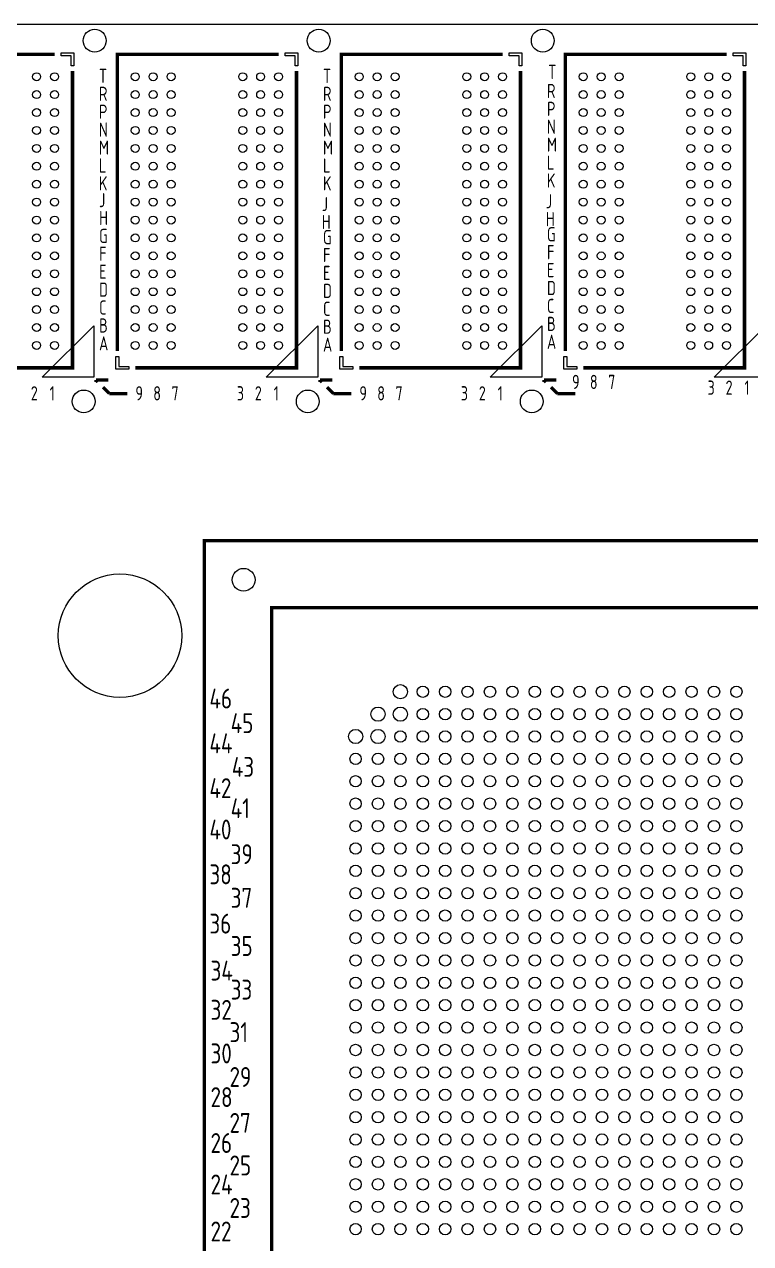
# Model space of a CAD drawing. Header units: millimetres. Extents: x -15 to 227, y -9 to 102.
# Drawn here: x 72.4 to 104.8, y 47.3 to 101.8 of the extents above; entities that cross this region are included whole.
import ezdxf
from ezdxf.enums import TextEntityAlignment as Align

# ---------------------------------------------------------------- set-up
doc = ezdxf.new("R2010")
doc.units = ezdxf.units.MM
doc.header["$LTSCALE"] = 10
for name, color, linetype in [('BG_OUTLINE', 2, 'Continuous'), ('PG_SILKSCREEN_TOP', 3, 'Continuous'), ('PIN_TOP', 4, 'Continuous')]:
    doc.layers.add(name, color=color, linetype=linetype)
doc.styles.get("Standard").update_dxf_attribs({"font": 'isocp.shx', "width": 0.707, "bigfont": 'hztxt.shx'})

msp = doc.modelspace()

# ---------------------------------------------------------------- linework, layer by layer
at = {"layer": 'BG_OUTLINE'}
msp.add_lwpolyline([(224.499932, 101.799898), (-5.500116, 101.799898, 0.414205)], format="xyb", dxfattribs=at)
at = {"layer": 'PG_SILKSCREEN_TOP'}
for points in [[(66.509392, 87.212678, 0.1524, 0.1524, 0), (66.509392, 100.462588, 0.1524, 0.1524, 0), (73.709276, 100.462588, 0.1524, 0.1524, 0)], [(76.510642, 87.212678, 0.1524, 0.1524, 0), (76.510642, 100.462588, 0.1524, 0.1524, 0), (83.710526, 100.462588, 0.1524, 0.1524, 0)], [(86.511892, 87.212678, 0.1524, 0.1524, 0), (86.511892, 100.462588, 0.1524, 0.1524, 0), (93.711776, 100.462588, 0.1524, 0.1524, 0)], [(96.513142, 87.212678, 0.1524, 0.1524, 0), (96.513142, 100.462588, 0.1524, 0.1524, 0), (103.713026, 100.462588, 0.1524, 0.1524, 0)], [(74.509376, 99.712526, 0.1524, 0.1524, 0), (74.509376, 86.462616, 0.1524, 0.1524, 0), (67.309492, 86.462616, 0.1524, 0.1524, 0)], [(84.510626, 99.712526, 0.1524, 0.1524, 0), (84.510626, 86.462616, 0.1524, 0.1524, 0), (77.310742, 86.462616, 0.1524, 0.1524, 0)], [(94.511876, 99.712526, 0.1524, 0.1524, 0), (94.511876, 86.462616, 0.1524, 0.1524, 0), (87.311992, 86.462616, 0.1524, 0.1524, 0)], [(104.513126, 99.712526, 0.1524, 0.1524, 0), (104.513126, 86.462616, 0.1524, 0.1524, 0), (97.313242, 86.462616, 0.1524, 0.1524, 0)], [(75.559412, 85.826092, 0.1524, 0.1524, 0), (75.559412, 85.912706, 0.1524, 0.1524, 0)], [(75.559412, 85.912706, 0.1524, 0.1524, 0), (75.646026, 85.826092, 0.1524, 0.1524, 0)], [(75.559412, 85.912706, 0.1524, 0.1524, 0), (76.109322, 85.912706, 0.1524, 0.1524, 0)], [(75.874118, 85.597746, 0.1524, 0.1524, 0), (76.15936, 85.312504, 0.1524, 0.1524, 0)], [(85.560662, 85.826092, 0.1524, 0.1524, 0), (85.560662, 85.912706, 0.1524, 0.1524, 0)], [(85.560662, 85.912706, 0.1524, 0.1524, 0), (85.647276, 85.826092, 0.1524, 0.1524, 0)], [(85.560662, 85.912706, 0.1524, 0.1524, 0), (86.110572, 85.912706, 0.1524, 0.1524, 0)], [(85.875368, 85.597746, 0.1524, 0.1524, 0), (86.16061, 85.312504, 0.1524, 0.1524, 0)], [(95.561912, 85.826092, 0.1524, 0.1524, 0), (95.561912, 85.912706, 0.1524, 0.1524, 0)], [(95.561912, 85.912706, 0.1524, 0.1524, 0), (95.648526, 85.826092, 0.1524, 0.1524, 0)], [(95.561912, 85.912706, 0.1524, 0.1524, 0), (96.111822, 85.912706, 0.1524, 0.1524, 0)], [(95.876618, 85.597746, 0.1524, 0.1524, 0), (96.16186, 85.312504, 0.1524, 0.1524, 0)], [(76.15936, 85.312504, 0.1524, 0.1524, 0), (76.95946, 85.312504, 0.1524, 0.1524, 0)], [(86.16061, 85.312504, 0.1524, 0.1524, 0), (86.96071, 85.312504, 0.1524, 0.1524, 0)], [(96.16186, 85.312504, 0.1524, 0.1524, 0), (96.96196, 85.312504, 0.1524, 0.1524, 0)]]:
    msp.add_lwpolyline(points, format="xyseb", dxfattribs=at)
for points in [[(75.460098, 88.339676), (75.460098, 86.039706), (73.160128, 86.039706)], [(85.461348, 88.339676), (85.461348, 86.039706), (83.161378, 86.039706)], [(95.462598, 88.339676), (95.462598, 86.039706), (93.162628, 86.039706)], [(105.463848, 88.339676), (105.463848, 86.039706), (103.163878, 86.039706)]]:
    msp.add_lwpolyline(points, close=True, dxfattribs=at)
for points in [[(138.900408, 20.245832, 0.150114, 0.150114, 0), (80.400652, 20.245832, 0.150114, 0.150114, 0), (80.400652, 78.745588, 0.150114, 0.150114, 0), (138.900408, 78.745588, 0.150114, 0.150114, 0)], [(135.900414, 23.245826, 0.150114, 0.150114, 0), (84.900516, 23.245826, 0.150114, 0.150114, 0), (83.400646, 24.745696, 0.150114, 0.150114, 0), (83.400646, 75.745594, 0.150114, 0.150114, 0), (135.900414, 75.745594, 0.150114, 0.150114, 0)]]:
    msp.add_lwpolyline(points, format="xyseb", close=True, dxfattribs=at)
at = {"layer": 'PIN_TOP'}
for points in [[(74.001376, 100.399088), (74.001376, 100.526088), (74.572876, 100.526088), (74.572876, 99.954588), (74.445876, 99.954588), (74.445876, 100.399088)], [(84.002626, 100.399088), (84.002626, 100.526088), (84.574126, 100.526088), (84.574126, 99.954588), (84.447126, 99.954588), (84.447126, 100.399088)], [(94.003876, 100.399088), (94.003876, 100.526088), (94.575376, 100.526088), (94.575376, 99.954588), (94.448376, 99.954588), (94.448376, 100.399088)], [(104.005126, 100.399088), (104.005126, 100.526088), (104.576626, 100.526088), (104.576626, 99.954588), (104.449626, 99.954588), (104.449626, 100.399088)], [(77.018642, 86.526116), (77.018642, 86.399116), (76.447142, 86.399116), (76.447142, 86.970616), (76.574142, 86.970616), (76.574142, 86.526116)], [(87.019892, 86.526116), (87.019892, 86.399116), (86.448392, 86.399116), (86.448392, 86.970616), (86.575392, 86.970616), (86.575392, 86.526116)], [(97.021142, 86.526116), (97.021142, 86.399116), (96.449642, 86.399116), (96.449642, 86.970616), (96.576642, 86.970616), (96.576642, 86.526116)]]:
    msp.add_lwpolyline(points, close=True, dxfattribs=at)
for centre, radius in [((75.5015, 101.073712), 0.508), ((85.50275, 101.073712), 0.508), ((95.504, 101.073712), 0.508), ((72.90943, 99.46259), 0.1778), ((73.709276, 99.46259), 0.1778), ((77.310742, 99.46259), 0.1778), ((78.110588, 99.46259), 0.1778), ((78.910688, 99.46259), 0.1778), ((82.11058, 99.46259), 0.1778), ((82.91068, 99.46259), 0.1778), ((83.710526, 99.46259), 0.1778), ((87.311992, 99.46259), 0.1778), ((88.111838, 99.46259), 0.1778), ((88.911938, 99.46259), 0.1778), ((92.11183, 99.46259), 0.1778), ((92.91193, 99.46259), 0.1778), ((93.711776, 99.46259), 0.1778), ((97.313242, 99.46259), 0.1778), ((98.113088, 99.46259), 0.1778), ((98.913188, 99.46259), 0.1778), ((102.11308, 99.46259), 0.1778), ((102.91318, 99.46259), 0.1778), ((103.713026, 99.46259), 0.1778), ((72.90943, 98.66249), 0.1778), ((73.709276, 98.66249), 0.1778), ((77.310742, 98.66249), 0.1778), ((78.110588, 98.66249), 0.1778), ((78.910688, 98.66249), 0.1778), ((82.11058, 98.66249), 0.1778), ((82.91068, 98.66249), 0.1778), ((83.710526, 98.66249), 0.1778), ((87.311992, 98.66249), 0.1778), ((88.111838, 98.66249), 0.1778), ((88.911938, 98.66249), 0.1778), ((92.11183, 98.66249), 0.1778), ((92.91193, 98.66249), 0.1778), ((93.711776, 98.66249), 0.1778), ((97.313242, 98.66249), 0.1778), ((98.113088, 98.66249), 0.1778), ((98.913188, 98.66249), 0.1778), ((102.11308, 98.66249), 0.1778), ((102.91318, 98.66249), 0.1778), ((103.713026, 98.66249), 0.1778), ((72.90943, 97.862644), 0.1778), ((73.709276, 97.862644), 0.1778), ((77.310742, 97.862644), 0.1778), ((78.110588, 97.862644), 0.1778), ((78.910688, 97.862644), 0.1778), ((82.11058, 97.862644), 0.1778), ((82.91068, 97.862644), 0.1778), ((83.710526, 97.862644), 0.1778), ((87.311992, 97.862644), 0.1778), ((88.111838, 97.862644), 0.1778), ((88.911938, 97.862644), 0.1778), ((92.11183, 97.862644), 0.1778), ((92.91193, 97.862644), 0.1778), ((93.711776, 97.862644), 0.1778), ((97.313242, 97.862644), 0.1778), ((98.113088, 97.862644), 0.1778), ((98.913188, 97.862644), 0.1778), ((102.11308, 97.862644), 0.1778), ((102.91318, 97.862644), 0.1778), ((103.713026, 97.862644), 0.1778), ((72.90943, 97.062544), 0.1778), ((73.709276, 97.062544), 0.1778), ((77.310742, 97.062544), 0.1778), ((78.110588, 97.062544), 0.1778), ((78.910688, 97.062544), 0.1778), ((82.11058, 97.062544), 0.1778), ((82.91068, 97.062544), 0.1778), ((83.710526, 97.062544), 0.1778), ((87.311992, 97.062544), 0.1778), ((88.111838, 97.062544), 0.1778), ((88.911938, 97.062544), 0.1778), ((92.11183, 97.062544), 0.1778), ((92.91193, 97.062544), 0.1778), ((93.711776, 97.062544), 0.1778), ((97.313242, 97.062544), 0.1778), ((98.113088, 97.062544), 0.1778), ((98.913188, 97.062544), 0.1778), ((102.11308, 97.062544), 0.1778), ((102.91318, 97.062544), 0.1778), ((103.713026, 97.062544), 0.1778), ((72.90943, 96.262698), 0.1778), ((73.709276, 96.262698), 0.1778), ((77.310742, 96.262698), 0.1778), ((78.110588, 96.262698), 0.1778), ((78.910688, 96.262698), 0.1778), ((82.11058, 96.262698), 0.1778), ((82.91068, 96.262698), 0.1778), ((83.710526, 96.262698), 0.1778), ((87.311992, 96.262698), 0.1778), ((88.111838, 96.262698), 0.1778), ((88.911938, 96.262698), 0.1778), ((92.11183, 96.262698), 0.1778), ((92.91193, 96.262698), 0.1778), ((93.711776, 96.262698), 0.1778), ((97.313242, 96.262698), 0.1778), ((98.113088, 96.262698), 0.1778), ((98.913188, 96.262698), 0.1778), ((102.11308, 96.262698), 0.1778), ((102.91318, 96.262698), 0.1778), ((103.713026, 96.262698), 0.1778), ((72.90943, 95.462598), 0.1778), ((73.709276, 95.462598), 0.1778), ((77.310742, 95.462598), 0.1778), ((78.110588, 95.462598), 0.1778), ((78.910688, 95.462598), 0.1778), ((82.11058, 95.462598), 0.1778), ((82.91068, 95.462598), 0.1778), ((83.710526, 95.462598), 0.1778), ((87.311992, 95.462598), 0.1778), ((88.111838, 95.462598), 0.1778), ((88.911938, 95.462598), 0.1778), ((92.11183, 95.462598), 0.1778), ((92.91193, 95.462598), 0.1778), ((93.711776, 95.462598), 0.1778), ((97.313242, 95.462598), 0.1778), ((98.113088, 95.462598), 0.1778), ((98.913188, 95.462598), 0.1778), ((102.11308, 95.462598), 0.1778), ((102.91318, 95.462598), 0.1778), ((103.713026, 95.462598), 0.1778), ((72.90943, 94.662498), 0.1778), ((73.709276, 94.662498), 0.1778), ((77.310742, 94.662498), 0.1778), ((78.110588, 94.662498), 0.1778), ((78.910688, 94.662498), 0.1778), ((82.11058, 94.662498), 0.1778), ((82.91068, 94.662498), 0.1778), ((83.710526, 94.662498), 0.1778), ((87.311992, 94.662498), 0.1778), ((88.111838, 94.662498), 0.1778), ((88.911938, 94.662498), 0.1778), ((92.11183, 94.662498), 0.1778), ((92.91193, 94.662498), 0.1778), ((93.711776, 94.662498), 0.1778), ((97.313242, 94.662498), 0.1778), ((98.113088, 94.662498), 0.1778), ((98.913188, 94.662498), 0.1778), ((102.11308, 94.662498), 0.1778), ((102.91318, 94.662498), 0.1778), ((103.713026, 94.662498), 0.1778), ((72.90943, 93.862652), 0.1778), ((73.709276, 93.862652), 0.1778), ((77.310742, 93.862652), 0.1778), ((78.110588, 93.862652), 0.1778), ((78.910688, 93.862652), 0.1778), ((82.11058, 93.862652), 0.1778), ((82.91068, 93.862652), 0.1778), ((83.710526, 93.862652), 0.1778), ((87.311992, 93.862652), 0.1778), ((88.111838, 93.862652), 0.1778), ((88.911938, 93.862652), 0.1778), ((92.11183, 93.862652), 0.1778), ((92.91193, 93.862652), 0.1778), ((93.711776, 93.862652), 0.1778), ((97.313242, 93.862652), 0.1778), ((98.113088, 93.862652), 0.1778), ((98.913188, 93.862652), 0.1778), ((102.11308, 93.862652), 0.1778), ((102.91318, 93.862652), 0.1778), ((103.713026, 93.862652), 0.1778), ((72.90943, 93.062552), 0.1778), ((73.709276, 93.062552), 0.1778), ((77.310742, 93.062552), 0.1778), ((78.110588, 93.062552), 0.1778), ((78.910688, 93.062552), 0.1778), ((82.11058, 93.062552), 0.1778), ((82.91068, 93.062552), 0.1778), ((83.710526, 93.062552), 0.1778), ((87.311992, 93.062552), 0.1778), ((88.111838, 93.062552), 0.1778), ((88.911938, 93.062552), 0.1778), ((92.11183, 93.062552), 0.1778), ((92.91193, 93.062552), 0.1778), ((93.711776, 93.062552), 0.1778), ((97.313242, 93.062552), 0.1778), ((98.113088, 93.062552), 0.1778), ((98.913188, 93.062552), 0.1778), ((102.11308, 93.062552), 0.1778), ((102.91318, 93.062552), 0.1778), ((103.713026, 93.062552), 0.1778), ((72.90943, 92.262706), 0.1778), ((73.709276, 92.262706), 0.1778), ((77.310742, 92.262706), 0.1778), ((78.110588, 92.262706), 0.1778), ((78.910688, 92.262706), 0.1778), ((82.11058, 92.262706), 0.1778), ((82.91068, 92.262706), 0.1778), ((83.710526, 92.262706), 0.1778), ((87.311992, 92.262706), 0.1778), ((88.111838, 92.262706), 0.1778), ((88.911938, 92.262706), 0.1778), ((92.11183, 92.262706), 0.1778), ((92.91193, 92.262706), 0.1778), ((93.711776, 92.262706), 0.1778), ((97.313242, 92.262706), 0.1778), ((98.113088, 92.262706), 0.1778), ((98.913188, 92.262706), 0.1778), ((102.11308, 92.262706), 0.1778), ((102.91318, 92.262706), 0.1778), ((103.713026, 92.262706), 0.1778), ((72.90943, 91.462606), 0.1778), ((73.709276, 91.462606), 0.1778), ((77.310742, 91.462606), 0.1778), ((78.110588, 91.462606), 0.1778), ((78.910688, 91.462606), 0.1778), ((82.11058, 91.462606), 0.1778), ((82.91068, 91.462606), 0.1778), ((83.710526, 91.462606), 0.1778), ((87.311992, 91.462606), 0.1778), ((88.111838, 91.462606), 0.1778), ((88.911938, 91.462606), 0.1778), ((92.11183, 91.462606), 0.1778), ((92.91193, 91.462606), 0.1778), ((93.711776, 91.462606), 0.1778), ((97.313242, 91.462606), 0.1778), ((98.113088, 91.462606), 0.1778), ((98.913188, 91.462606), 0.1778), ((102.11308, 91.462606), 0.1778), ((102.91318, 91.462606), 0.1778), ((103.713026, 91.462606), 0.1778), ((72.90943, 90.662506), 0.1778), ((73.709276, 90.662506), 0.1778), ((77.310742, 90.662506), 0.1778), ((78.110588, 90.662506), 0.1778), ((78.910688, 90.662506), 0.1778), ((82.11058, 90.662506), 0.1778), ((82.91068, 90.662506), 0.1778), ((83.710526, 90.662506), 0.1778), ((87.311992, 90.662506), 0.1778), ((88.111838, 90.662506), 0.1778), ((88.911938, 90.662506), 0.1778), ((92.11183, 90.662506), 0.1778), ((92.91193, 90.662506), 0.1778), ((93.711776, 90.662506), 0.1778), ((97.313242, 90.662506), 0.1778), ((98.113088, 90.662506), 0.1778), ((98.913188, 90.662506), 0.1778), ((102.11308, 90.662506), 0.1778), ((102.91318, 90.662506), 0.1778), ((103.713026, 90.662506), 0.1778), ((72.90943, 89.86266), 0.1778), ((73.709276, 89.86266), 0.1778), ((77.310742, 89.86266), 0.1778), ((78.110588, 89.86266), 0.1778), ((78.910688, 89.86266), 0.1778), ((82.11058, 89.86266), 0.1778), ((82.91068, 89.86266), 0.1778), ((83.710526, 89.86266), 0.1778), ((87.311992, 89.86266), 0.1778), ((88.111838, 89.86266), 0.1778), ((88.911938, 89.86266), 0.1778), ((92.11183, 89.86266), 0.1778), ((92.91193, 89.86266), 0.1778), ((93.711776, 89.86266), 0.1778), ((97.313242, 89.86266), 0.1778), ((98.113088, 89.86266), 0.1778), ((98.913188, 89.86266), 0.1778), ((102.11308, 89.86266), 0.1778), ((102.91318, 89.86266), 0.1778), ((103.713026, 89.86266), 0.1778), ((72.90943, 89.06256), 0.1778), ((73.709276, 89.06256), 0.1778), ((77.310742, 89.06256), 0.1778), ((78.110588, 89.06256), 0.1778), ((78.910688, 89.06256), 0.1778), ((82.11058, 89.06256), 0.1778), ((82.91068, 89.06256), 0.1778), ((83.710526, 89.06256), 0.1778), ((87.311992, 89.06256), 0.1778), ((88.111838, 89.06256), 0.1778), ((88.911938, 89.06256), 0.1778), ((92.11183, 89.06256), 0.1778), ((92.91193, 89.06256), 0.1778), ((93.711776, 89.06256), 0.1778), ((97.313242, 89.06256), 0.1778), ((98.113088, 89.06256), 0.1778), ((98.913188, 89.06256), 0.1778), ((102.11308, 89.06256), 0.1778), ((102.91318, 89.06256), 0.1778), ((103.713026, 89.06256), 0.1778), ((72.90943, 88.262714), 0.1778), ((73.709276, 88.262714), 0.1778), ((77.310742, 88.262714), 0.1778), ((78.110588, 88.262714), 0.1778), ((78.910688, 88.262714), 0.1778), ((82.11058, 88.262714), 0.1778), ((82.91068, 88.262714), 0.1778), ((83.710526, 88.262714), 0.1778), ((87.311992, 88.262714), 0.1778), ((88.111838, 88.262714), 0.1778), ((88.911938, 88.262714), 0.1778), ((92.11183, 88.262714), 0.1778), ((92.91193, 88.262714), 0.1778), ((93.711776, 88.262714), 0.1778), ((97.313242, 88.262714), 0.1778), ((98.113088, 88.262714), 0.1778), ((98.913188, 88.262714), 0.1778), ((102.11308, 88.262714), 0.1778), ((102.91318, 88.262714), 0.1778), ((103.713026, 88.262714), 0.1778), ((72.90943, 87.462614), 0.1778), ((73.709276, 87.462614), 0.1778), ((77.310742, 87.462614), 0.1778), ((78.110588, 87.462614), 0.1778), ((78.910688, 87.462614), 0.1778), ((82.11058, 87.462614), 0.1778), ((82.91068, 87.462614), 0.1778), ((83.710526, 87.462614), 0.1778), ((87.311992, 87.462614), 0.1778), ((88.111838, 87.462614), 0.1778), ((88.911938, 87.462614), 0.1778), ((92.11183, 87.462614), 0.1778), ((92.91193, 87.462614), 0.1778), ((93.711776, 87.462614), 0.1778), ((97.313242, 87.462614), 0.1778), ((98.113088, 87.462614), 0.1778), ((98.913188, 87.462614), 0.1778), ((102.11308, 87.462614), 0.1778), ((102.91318, 87.462614), 0.1778), ((103.713026, 87.462614), 0.1778), ((75.010518, 84.962492), 0.508), ((85.011768, 84.962492), 0.508), ((95.013018, 84.962492), 0.508), ((82.150458, 76.995782), 0.508), ((76.629768, 74.499978), 2.7559), ((89.150444, 71.995792), 0.3175), ((90.150442, 71.995792), 0.254), ((91.15044, 71.995792), 0.254), ((92.150438, 71.995792), 0.254), ((93.150436, 71.995792), 0.254), ((94.150434, 71.995792), 0.254), ((95.150432, 71.995792), 0.254), ((96.15043, 71.995792), 0.254), ((97.150428, 71.995792), 0.254), ((98.150426, 71.995792), 0.254), ((99.150424, 71.995792), 0.254), ((100.150422, 71.995792), 0.254), ((101.15042, 71.995792), 0.254), ((102.150418, 71.995792), 0.254), ((103.150416, 71.995792), 0.254), ((104.150414, 71.995792), 0.254), ((88.150446, 70.995794), 0.3175), ((89.150444, 70.995794), 0.3175), ((90.150442, 70.995794), 0.254), ((91.15044, 70.995794), 0.254), ((92.150438, 70.995794), 0.254), ((93.150436, 70.995794), 0.254), ((94.150434, 70.995794), 0.254), ((95.150432, 70.995794), 0.254), ((96.15043, 70.995794), 0.254), ((97.150428, 70.995794), 0.254), ((98.150426, 70.995794), 0.254), ((99.150424, 70.995794), 0.254), ((100.150422, 70.995794), 0.254), ((101.15042, 70.995794), 0.254), ((102.150418, 70.995794), 0.254), ((103.150416, 70.995794), 0.254), ((104.150414, 70.995794), 0.254), ((87.150448, 69.995796), 0.3175), ((88.150446, 69.995796), 0.3175), ((89.150444, 69.995796), 0.254), ((90.150442, 69.995796), 0.254), ((91.15044, 69.995796), 0.254), ((92.150438, 69.995796), 0.254), ((93.150436, 69.995796), 0.254), ((94.150434, 69.995796), 0.254), ((95.150432, 69.995796), 0.254), ((96.15043, 69.995796), 0.254), ((97.150428, 69.995796), 0.254), ((98.150426, 69.995796), 0.254), ((99.150424, 69.995796), 0.254), ((100.150422, 69.995796), 0.254), ((101.15042, 69.995796), 0.254), ((102.150418, 69.995796), 0.254), ((103.150416, 69.995796), 0.254), ((104.150414, 69.995796), 0.254), ((87.150448, 68.995798), 0.254), ((88.150446, 68.995798), 0.254), ((89.150444, 68.995798), 0.254), ((90.150442, 68.995798), 0.254), ((91.15044, 68.995798), 0.254), ((92.150438, 68.995798), 0.254), ((93.150436, 68.995798), 0.254), ((94.150434, 68.995798), 0.254), ((95.150432, 68.995798), 0.254), ((96.15043, 68.995798), 0.254), ((97.150428, 68.995798), 0.254), ((98.150426, 68.995798), 0.254), ((99.150424, 68.995798), 0.254), ((100.150422, 68.995798), 0.254), ((101.15042, 68.995798), 0.254), ((102.150418, 68.995798), 0.254), ((103.150416, 68.995798), 0.254), ((104.150414, 68.995798), 0.254), ((87.150448, 67.9958), 0.254), ((88.150446, 67.9958), 0.254), ((89.150444, 67.9958), 0.254), ((90.150442, 67.9958), 0.254), ((91.15044, 67.9958), 0.254), ((92.150438, 67.9958), 0.254), ((93.150436, 67.9958), 0.254), ((94.150434, 67.9958), 0.254), ((95.150432, 67.9958), 0.254), ((96.15043, 67.9958), 0.254), ((97.150428, 67.9958), 0.254), ((98.150426, 67.9958), 0.254), ((99.150424, 67.9958), 0.254), ((100.150422, 67.9958), 0.254), ((101.15042, 67.9958), 0.254), ((102.150418, 67.9958), 0.254), ((103.150416, 67.9958), 0.254), ((104.150414, 67.9958), 0.254), ((87.150448, 66.995802), 0.254), ((88.150446, 66.995802), 0.254), ((89.150444, 66.995802), 0.254), ((90.150442, 66.995802), 0.254), ((91.15044, 66.995802), 0.254), ((92.150438, 66.995802), 0.254), ((93.150436, 66.995802), 0.254), ((94.150434, 66.995802), 0.254), ((95.150432, 66.995802), 0.254), ((96.15043, 66.995802), 0.254), ((97.150428, 66.995802), 0.254), ((98.150426, 66.995802), 0.254), ((99.150424, 66.995802), 0.254), ((100.150422, 66.995802), 0.254), ((101.15042, 66.995802), 0.254), ((102.150418, 66.995802), 0.254), ((103.150416, 66.995802), 0.254), ((104.150414, 66.995802), 0.254), ((87.150448, 65.995804), 0.254), ((88.150446, 65.995804), 0.254), ((89.150444, 65.995804), 0.254), ((90.150442, 65.995804), 0.254), ((91.15044, 65.995804), 0.254), ((92.150438, 65.995804), 0.254), ((93.150436, 65.995804), 0.254), ((94.150434, 65.995804), 0.254), ((95.150432, 65.995804), 0.254), ((96.15043, 65.995804), 0.254), ((97.150428, 65.995804), 0.254), ((98.150426, 65.995804), 0.254), ((99.150424, 65.995804), 0.254), ((100.150422, 65.995804), 0.254), ((101.15042, 65.995804), 0.254), ((102.150418, 65.995804), 0.254), ((103.150416, 65.995804), 0.254), ((104.150414, 65.995804), 0.254), ((87.150448, 64.995806), 0.254), ((88.150446, 64.995806), 0.254), ((89.150444, 64.995806), 0.254), ((90.150442, 64.995806), 0.254), ((91.15044, 64.995806), 0.254), ((92.150438, 64.995806), 0.254), ((93.150436, 64.995806), 0.254), ((94.150434, 64.995806), 0.254), ((95.150432, 64.995806), 0.254), ((96.15043, 64.995806), 0.254), ((97.150428, 64.995806), 0.254), ((98.150426, 64.995806), 0.254), ((99.150424, 64.995806), 0.254), ((100.150422, 64.995806), 0.254), ((101.15042, 64.995806), 0.254), ((102.150418, 64.995806), 0.254), ((103.150416, 64.995806), 0.254), ((104.150414, 64.995806), 0.254), ((87.150448, 63.995808), 0.254), ((88.150446, 63.995808), 0.254), ((89.150444, 63.995808), 0.254), ((90.150442, 63.995808), 0.254), ((91.15044, 63.995808), 0.254), ((92.150438, 63.995808), 0.254), ((93.150436, 63.995808), 0.254), ((94.150434, 63.995808), 0.254), ((95.150432, 63.995808), 0.254), ((96.15043, 63.995808), 0.254), ((97.150428, 63.995808), 0.254), ((98.150426, 63.995808), 0.254), ((99.150424, 63.995808), 0.254), ((100.150422, 63.995808), 0.254), ((101.15042, 63.995808), 0.254), ((102.150418, 63.995808), 0.254), ((103.150416, 63.995808), 0.254), ((104.150414, 63.995808), 0.254), ((87.150448, 62.99581), 0.254), ((88.150446, 62.99581), 0.254), ((89.150444, 62.99581), 0.254), ((90.150442, 62.99581), 0.254), ((91.15044, 62.99581), 0.254), ((92.150438, 62.99581), 0.254), ((93.150436, 62.99581), 0.254), ((94.150434, 62.99581), 0.254), ((95.150432, 62.99581), 0.254), ((96.15043, 62.99581), 0.254), ((97.150428, 62.99581), 0.254), ((98.150426, 62.99581), 0.254), ((99.150424, 62.99581), 0.254), ((100.150422, 62.99581), 0.254), ((101.15042, 62.99581), 0.254), ((102.150418, 62.99581), 0.254), ((103.150416, 62.99581), 0.254), ((104.150414, 62.99581), 0.254), ((87.150448, 61.995812), 0.254), ((88.150446, 61.995812), 0.254), ((89.150444, 61.995812), 0.254), ((90.150442, 61.995812), 0.254), ((91.15044, 61.995812), 0.254), ((92.150438, 61.995812), 0.254), ((93.150436, 61.995812), 0.254), ((94.150434, 61.995812), 0.254), ((95.150432, 61.995812), 0.254), ((96.15043, 61.995812), 0.254), ((97.150428, 61.995812), 0.254), ((98.150426, 61.995812), 0.254), ((99.150424, 61.995812), 0.254), ((100.150422, 61.995812), 0.254), ((101.15042, 61.995812), 0.254), ((102.150418, 61.995812), 0.254), ((103.150416, 61.995812), 0.254), ((104.150414, 61.995812), 0.254), ((87.150448, 60.995814), 0.254), ((88.150446, 60.995814), 0.254), ((89.150444, 60.995814), 0.254), ((90.150442, 60.995814), 0.254), ((91.15044, 60.995814), 0.254), ((92.150438, 60.995814), 0.254), ((93.150436, 60.995814), 0.254), ((94.150434, 60.995814), 0.254), ((95.150432, 60.995814), 0.254), ((96.15043, 60.995814), 0.254), ((97.150428, 60.995814), 0.254), ((98.150426, 60.995814), 0.254), ((99.150424, 60.995814), 0.254), ((100.150422, 60.995814), 0.254), ((101.15042, 60.995814), 0.254), ((102.150418, 60.995814), 0.254), ((103.150416, 60.995814), 0.254), ((104.150414, 60.995814), 0.254), ((87.150448, 59.995816), 0.254), ((88.150446, 59.995816), 0.254), ((89.150444, 59.995816), 0.254), ((90.150442, 59.995816), 0.254), ((91.15044, 59.995816), 0.254), ((92.150438, 59.995816), 0.254), ((93.150436, 59.995816), 0.254), ((94.150434, 59.995816), 0.254), ((95.150432, 59.995816), 0.254), ((96.15043, 59.995816), 0.254), ((97.150428, 59.995816), 0.254), ((98.150426, 59.995816), 0.254), ((99.150424, 59.995816), 0.254), ((100.150422, 59.995816), 0.254), ((101.15042, 59.995816), 0.254), ((102.150418, 59.995816), 0.254), ((103.150416, 59.995816), 0.254), ((104.150414, 59.995816), 0.254), ((87.150448, 58.995818), 0.254), ((88.150446, 58.995818), 0.254), ((89.150444, 58.995818), 0.254), ((90.150442, 58.995818), 0.254), ((91.15044, 58.995818), 0.254), ((92.150438, 58.995818), 0.254), ((93.150436, 58.995818), 0.254), ((94.150434, 58.995818), 0.254), ((95.150432, 58.995818), 0.254), ((96.15043, 58.995818), 0.254), ((97.150428, 58.995818), 0.254), ((98.150426, 58.995818), 0.254), ((99.150424, 58.995818), 0.254), ((100.150422, 58.995818), 0.254), ((101.15042, 58.995818), 0.254), ((102.150418, 58.995818), 0.254), ((103.150416, 58.995818), 0.254), ((104.150414, 58.995818), 0.254), ((87.150448, 57.99582), 0.254), ((88.150446, 57.99582), 0.254), ((89.150444, 57.99582), 0.254), ((90.150442, 57.99582), 0.254), ((91.15044, 57.99582), 0.254), ((92.150438, 57.99582), 0.254), ((93.150436, 57.99582), 0.254), ((94.150434, 57.99582), 0.254), ((95.150432, 57.99582), 0.254), ((96.15043, 57.99582), 0.254), ((97.150428, 57.99582), 0.254), ((98.150426, 57.99582), 0.254), ((99.150424, 57.99582), 0.254), ((100.150422, 57.99582), 0.254), ((101.15042, 57.99582), 0.254), ((102.150418, 57.99582), 0.254), ((103.150416, 57.99582), 0.254), ((104.150414, 57.99582), 0.254), ((87.150448, 56.995822), 0.254), ((88.150446, 56.995822), 0.254), ((89.150444, 56.995822), 0.254), ((90.150442, 56.995822), 0.254), ((91.15044, 56.995822), 0.254), ((92.150438, 56.995822), 0.254), ((93.150436, 56.995822), 0.254), ((94.150434, 56.995822), 0.254), ((95.150432, 56.995822), 0.254), ((96.15043, 56.995822), 0.254), ((97.150428, 56.995822), 0.254), ((98.150426, 56.995822), 0.254), ((99.150424, 56.995822), 0.254), ((100.150422, 56.995822), 0.254), ((101.15042, 56.995822), 0.254), ((102.150418, 56.995822), 0.254), ((103.150416, 56.995822), 0.254), ((104.150414, 56.995822), 0.254), ((87.150448, 55.995824), 0.254), ((88.150446, 55.995824), 0.254), ((89.150444, 55.995824), 0.254), ((90.150442, 55.995824), 0.254), ((91.15044, 55.995824), 0.254), ((92.150438, 55.995824), 0.254), ((93.150436, 55.995824), 0.254), ((94.150434, 55.995824), 0.254), ((95.150432, 55.995824), 0.254), ((96.15043, 55.995824), 0.254), ((97.150428, 55.995824), 0.254), ((98.150426, 55.995824), 0.254), ((99.150424, 55.995824), 0.254), ((100.150422, 55.995824), 0.254), ((101.15042, 55.995824), 0.254), ((102.150418, 55.995824), 0.254), ((103.150416, 55.995824), 0.254), ((104.150414, 55.995824), 0.254), ((87.150448, 54.995826), 0.254), ((88.150446, 54.995826), 0.254), ((89.150444, 54.995826), 0.254), ((90.150442, 54.995826), 0.254), ((91.15044, 54.995826), 0.254), ((92.150438, 54.995826), 0.254), ((93.150436, 54.995826), 0.254), ((94.150434, 54.995826), 0.254), ((95.150432, 54.995826), 0.254), ((96.15043, 54.995826), 0.254), ((97.150428, 54.995826), 0.254), ((98.150426, 54.995826), 0.254), ((99.150424, 54.995826), 0.254), ((100.150422, 54.995826), 0.254), ((101.15042, 54.995826), 0.254), ((102.150418, 54.995826), 0.254), ((103.150416, 54.995826), 0.254), ((104.150414, 54.995826), 0.254), ((87.150448, 53.995828), 0.254), ((88.150446, 53.995828), 0.254), ((89.150444, 53.995828), 0.254), ((90.150442, 53.995828), 0.254), ((91.15044, 53.995828), 0.254), ((92.150438, 53.995828), 0.254), ((93.150436, 53.995828), 0.254), ((94.150434, 53.995828), 0.254), ((95.150432, 53.995828), 0.254), ((96.15043, 53.995828), 0.254), ((97.150428, 53.995828), 0.254), ((98.150426, 53.995828), 0.254), ((99.150424, 53.995828), 0.254), ((100.150422, 53.995828), 0.254), ((101.15042, 53.995828), 0.254), ((102.150418, 53.995828), 0.254), ((103.150416, 53.995828), 0.254), ((104.150414, 53.995828), 0.254), ((87.150448, 52.99583), 0.254), ((88.150446, 52.99583), 0.254), ((89.150444, 52.99583), 0.254), ((90.150442, 52.99583), 0.254), ((91.15044, 52.99583), 0.254), ((92.150438, 52.99583), 0.254), ((93.150436, 52.99583), 0.254), ((94.150434, 52.99583), 0.254), ((95.150432, 52.99583), 0.254), ((96.15043, 52.99583), 0.254), ((97.150428, 52.99583), 0.254), ((98.150426, 52.99583), 0.254), ((99.150424, 52.99583), 0.254), ((100.150422, 52.99583), 0.254), ((101.15042, 52.99583), 0.254), ((102.150418, 52.99583), 0.254), ((103.150416, 52.99583), 0.254), ((104.150414, 52.99583), 0.254), ((87.150448, 51.995832), 0.254), ((88.150446, 51.995832), 0.254), ((89.150444, 51.995832), 0.254), ((90.150442, 51.995832), 0.254), ((91.15044, 51.995832), 0.254), ((92.150438, 51.995832), 0.254), ((93.150436, 51.995832), 0.254), ((94.150434, 51.995832), 0.254), ((95.150432, 51.995832), 0.254), ((96.15043, 51.995832), 0.254), ((97.150428, 51.995832), 0.254), ((98.150426, 51.995832), 0.254), ((99.150424, 51.995832), 0.254), ((100.150422, 51.995832), 0.254), ((101.15042, 51.995832), 0.254), ((102.150418, 51.995832), 0.254), ((103.150416, 51.995832), 0.254), ((104.150414, 51.995832), 0.254), ((87.150448, 50.995834), 0.254), ((88.150446, 50.995834), 0.254), ((89.150444, 50.995834), 0.254), ((90.150442, 50.995834), 0.254), ((91.15044, 50.995834), 0.254), ((92.150438, 50.995834), 0.254), ((93.150436, 50.995834), 0.254), ((94.150434, 50.995834), 0.254), ((95.150432, 50.995834), 0.254), ((96.15043, 50.995834), 0.254), ((97.150428, 50.995834), 0.254), ((98.150426, 50.995834), 0.254), ((99.150424, 50.995834), 0.254), ((100.150422, 50.995834), 0.254), ((101.15042, 50.995834), 0.254), ((102.150418, 50.995834), 0.254), ((103.150416, 50.995834), 0.254), ((104.150414, 50.995834), 0.254), ((87.150448, 49.995836), 0.254), ((88.150446, 49.995836), 0.254), ((89.150444, 49.995836), 0.254), ((90.150442, 49.995836), 0.254), ((91.15044, 49.995836), 0.254), ((92.150438, 49.995836), 0.254), ((93.150436, 49.995836), 0.254), ((94.150434, 49.995836), 0.254), ((95.150432, 49.995836), 0.254), ((96.15043, 49.995836), 0.254), ((97.150428, 49.995836), 0.254), ((98.150426, 49.995836), 0.254), ((99.150424, 49.995836), 0.254), ((100.150422, 49.995836), 0.254), ((101.15042, 49.995836), 0.254), ((102.150418, 49.995836), 0.254), ((103.150416, 49.995836), 0.254), ((104.150414, 49.995836), 0.254), ((87.150448, 48.995584), 0.254), ((88.150446, 48.995584), 0.254), ((89.150444, 48.995584), 0.254), ((90.150442, 48.995584), 0.254), ((91.15044, 48.995584), 0.254), ((92.150438, 48.995584), 0.254), ((93.150436, 48.995584), 0.254), ((94.150434, 48.995584), 0.254), ((95.150432, 48.995584), 0.254), ((96.15043, 48.995584), 0.254), ((97.150428, 48.995584), 0.254), ((98.150426, 48.995584), 0.254), ((99.150424, 48.995584), 0.254), ((100.150422, 48.995584), 0.254), ((101.15042, 48.995584), 0.254), ((102.150418, 48.995584), 0.254), ((103.150416, 48.995584), 0.254), ((104.150414, 48.995584), 0.254), ((87.150448, 47.995586), 0.254), ((88.150446, 47.995586), 0.254), ((89.150444, 47.995586), 0.254), ((90.150442, 47.995586), 0.254), ((91.15044, 47.995586), 0.254), ((92.150438, 47.995586), 0.254), ((93.150436, 47.995586), 0.254), ((94.150434, 47.995586), 0.254), ((95.150432, 47.995586), 0.254), ((96.15043, 47.995586), 0.254), ((97.150428, 47.995586), 0.254), ((98.150426, 47.995586), 0.254), ((99.150424, 47.995586), 0.254), ((100.150422, 47.995586), 0.254), ((101.15042, 47.995586), 0.254), ((102.150418, 47.995586), 0.254), ((103.150416, 47.995586), 0.254), ((104.150414, 47.995586), 0.254)]:
    msp.add_circle(centre, radius, dxfattribs=at)

# ---------------------------------------------------------------- texts
at = {"layer": 'PG_SILKSCREEN_TOP'}
for s, height, width, p in [('T', 0.635, 0.8, (75.692508, 99.181412)), ('T', 0.635, 0.8, (85.695028, 99.181412)), ('T', 0.635, 0.8, (95.750888, 99.361752)), ('R', 0.635, 0.8, (95.695008, 98.508312)), ('R', 0.635, 0.8, (75.692508, 98.381312)), ('R', 0.635, 0.8, (85.695028, 98.381312)), ('P', 0.635, 0.8, (75.692508, 97.581212)), ('P', 0.635, 0.8, (85.695028, 97.581212)), ('P', 0.635, 0.8, (95.695008, 97.708212)), ('N', 0.635, 0.8, (95.695008, 96.908112)), ('N', 0.635, 0.8, (75.692508, 96.781112)), ('N', 0.635, 0.8, (85.695028, 96.781112)), ('M', 0.635, 0.8, (75.692508, 95.981012)), ('M', 0.635, 0.8, (85.695028, 95.981012)), ('M', 0.635, 0.8, (95.695008, 96.108012)), ('L', 0.635, 0.8, (95.695008, 95.307912)), ('L', 0.635, 0.8, (75.692508, 95.180912)), ('L', 0.635, 0.8, (85.695028, 95.180912)), ('K', 0.635, 0.8, (75.692508, 94.380812)), ('K', 0.635, 0.8, (85.695028, 94.380812)), ('K', 0.635, 0.8, (95.695008, 94.507812)), ('J', 0.635, 0.8, (75.697588, 93.636592)), ('J', 0.635, 0.8, (95.641668, 93.585792)), ('J', 0.635, 0.8, (85.639148, 93.458792)), ('H', 0.635, 0.8, (75.697588, 92.836492)), ('H', 0.635, 0.8, (85.639148, 92.658692)), ('H', 0.635, 0.8, (95.641668, 92.785692)), ('G', 0.635, 0.8, (75.697588, 92.036392)), ('G', 0.635, 0.8, (85.695028, 91.980512)), ('G', 0.635, 0.8, (95.695008, 92.107512)), ('F', 0.635, 0.8, (75.697588, 91.236292)), ('F', 0.635, 0.8, (85.695028, 91.180412)), ('F', 0.635, 0.8, (95.695008, 91.307412)), ('E', 0.635, 0.8, (75.697588, 90.436192)), ('E', 0.635, 0.8, (85.695028, 90.380312)), ('E', 0.635, 0.8, (95.695008, 90.507312)), ('D', 0.635, 0.8, (75.697588, 89.636092)), ('D', 0.635, 0.8, (85.695028, 89.580212)), ('D', 0.635, 0.8, (95.695008, 89.707212)), ('C', 0.635, 0.8, (75.697588, 88.835992)), ('C', 0.635, 0.8, (85.695028, 88.780112)), ('C', 0.635, 0.8, (95.695008, 88.907112)), ('B', 0.635, 0.8, (75.697588, 88.035892)), ('B', 0.635, 0.8, (85.695028, 87.980012)), ('B', 0.635, 0.8, (95.695008, 88.107012)), ('A', 0.635, 0.8, (75.697588, 87.235792)), ('A', 0.635, 0.8, (85.695028, 87.179912)), ('A', 0.635, 0.8, (95.695008, 87.306912)), ('46', 0.889, 0.857143, (80.622648, 71.246492)), ('45', 0.889, 0.857143, (81.572608, 70.146672)), ('44', 0.889, 0.857143, (80.622648, 69.244972)), ('43', 0.889, 0.857143, (81.623408, 68.195952)), ('42', 0.889, 0.857143, (80.622648, 67.245992)), ('41', 0.889, 0.857143, (81.572608, 66.346832)), ('40', 0.889, 0.857143, (80.622648, 65.396872)), ('39', 0.889, 0.857143, (81.572608, 64.294512)), ('38', 0.889, 0.857143, (80.622648, 63.395352)), ('37', 0.889, 0.857143, (81.572608, 62.346332)), ('36', 0.889, 0.857143, (80.622648, 61.195712)), ('35', 0.889, 0.857143, (81.572608, 60.194952)), ('34', 0.889, 0.857143, (80.673448, 59.095132)), ('33', 0.889, 0.857143, (81.572608, 58.246772)), ('32', 0.889, 0.857143, (80.673448, 57.345072)), ('31', 0.889, 0.857143, (81.521808, 56.346852)), ('30', 0.889, 0.857143, (80.673448, 55.396892)), ('29', 0.889, 0.857143, (81.521808, 54.345332)), ('28', 0.889, 0.857143, (80.673448, 53.446172)), ('27', 0.889, 0.857143, (81.521808, 52.295552)), ('26', 0.889, 0.857143, (80.673448, 51.396392)), ('25', 0.889, 0.857143, (81.521808, 50.395632)), ('24', 0.889, 0.857143, (80.673448, 49.544732)), ('23', 0.889, 0.857143, (81.521808, 48.495712)), ('22', 0.889, 0.857143, (80.673448, 47.446692))]:
    msp.add_text(s, height=height, dxfattribs=dict(at, width=width)).set_placement(p)
at = {"layer": 'PG_SILKSCREEN_TOP', "width": 0.8}
for s, p in [('9', (96.982788, 85.513672)), ('8', (97.782888, 85.513672)), ('7', (98.582988, 85.513672)), ('2', (72.804528, 85.005672)), ('1', (73.604628, 85.005672)), ('9', (77.488288, 85.005672)), ('8', (78.288388, 85.005672)), ('7', (79.088488, 85.005672)), ('3', (82.006948, 85.005672)), ('2', (82.807048, 85.005672)), ('1', (83.607148, 85.005672)), ('9', (87.488268, 85.005672)), ('8', (88.288368, 85.005672)), ('7', (89.088468, 85.005672)), ('3', (92.006928, 85.005672)), ('2', (92.807028, 85.005672)), ('1', (93.607128, 85.005672)), ('3', (103.025448, 85.259672)), ('2', (103.825548, 85.259672)), ('1', (104.625648, 85.259672))]:
    msp.add_text(s, height=0.635, dxfattribs=at).set_placement(p, align=Align.CENTER)

doc.saveas('drawing.dxf')
